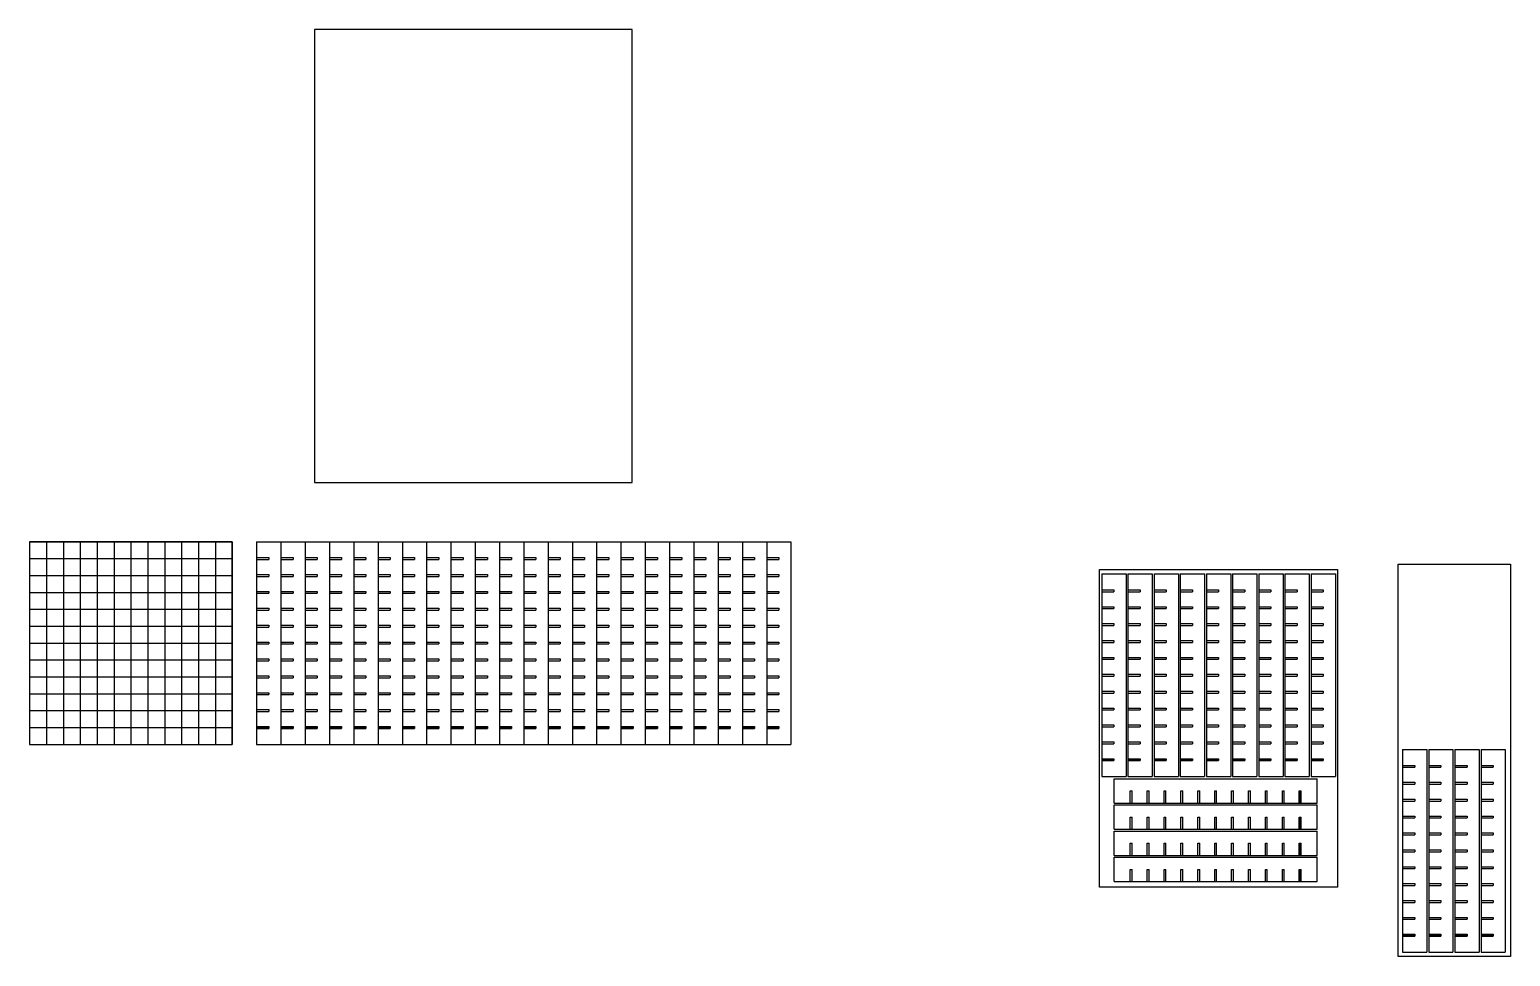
# Model space of a CAD drawing. Header units: inches. Extents: x 3 to 1588, y -224 to 768.
import ezdxf

# ---------------------------------------------------------------- set-up
doc = ezdxf.new("R2010")
doc.units = ezdxf.units.IN
doc.header["$MEASUREMENT"] = 0

# ---------------------------------------------------------------- blocks, each defined once
blk = doc.blocks.new('*U1')
blk.add_line((0, 108.5), (0, -108.5))
blk = doc.blocks.new('*U2')
at = {"color": 0, "linetype": 'ByBlock', "lineweight": -2, "transparency": 16777216}
for p in [(0, 0), (18.0833, 0), (36.1666, 0), (54.2499, 0), (72.3332, 0), (90.4165, 0), (108.4998, 0), (126.5831, 0), (144.6664, 0), (162.7497, 0), (180.833, 0), (198.9163, 0), (216.9996, 0)]:
    blk.add_blockref('*U1', p, dxfattribs=at)
blk = doc.blocks.new('*U4')
blk.add_line((0, 108.5), (0, -108.5))
blk = doc.blocks.new('*U5')
at = {"color": 0, "linetype": 'ByBlock', "lineweight": -2, "transparency": 16777216}
for p in [(0, 0), (18.0833, 0), (36.1666, 0), (54.2499, 0), (72.3332, 0), (90.4165, 0), (108.4998, 0), (126.5831, 0), (144.6664, 0), (162.7497, 0), (180.833, 0), (198.9163, 0), (216.9996, 0)]:
    blk.add_blockref('*U4', p, dxfattribs=at)
blk = doc.blocks.new('*U8')
for p, q in [((-0.65, 0.1), (0.65, 0.1)), ((0.65, 0.1), (0.65, -0.1)), ((-0.65, -0.1), (0.65, -0.1))]:
    blk.add_line(p, q)
blk = doc.blocks.new('*U9')
at = {"color": 0, "linetype": 'ByBlock', "lineweight": -2, "transparency": 16777216}
for p in [(0, 18.0833), (0, 16.27497), (0, 14.46664), (0, 12.65831), (0, 10.84998), (0, 9.04165), (0, 7.23332), (0, 5.42499), (0, 3.61666), (0, 1.80833), (0, 0)]:
    blk.add_blockref('*U8', p, dxfattribs=at)
blk = doc.blocks.new('1')
for p, q in [((0, 21.7), (0, 0)), ((0, 21.7), (2.6, 21.7)), ((2.6, 21.7), (2.6, 0)), ((0, 1.80833), (1.3, 1.80833)), ((0, 0), (2.6, 0))]:
    blk.add_line(p, q)
blk.add_blockref('*U9', (0.65, 1.80833))
blk = doc.blocks.new('*U10')
at = {"xscale": 10, "yscale": 10, "zscale": 10}
blk.add_blockref('1', (-13, -108.5), dxfattribs=at)
blk = doc.blocks.new('*U11')
at = {"color": 0, "linetype": 'ByBlock', "lineweight": -2, "transparency": 16777216}
for p in [(0, 0), (26, 0), (52, 0), (78, 0), (104, 0), (130, 0), (156, 0), (182, 0), (208, 0), (234, 0), (260, 0), (286, 0), (312, 0), (338, 0), (364, 0), (390, 0), (416, 0), (442, 0), (468, 0), (494, 0), (520, 0), (546, 0)]:
    blk.add_blockref('*U10', p, dxfattribs=at)
blk = doc.blocks.new('*U23')
at = {"xscale": 10, "yscale": 10, "zscale": 10}
blk.add_blockref('1', (-13, -108.5), dxfattribs=at)
blk = doc.blocks.new('*U25')
at = {"color": 0, "linetype": 'ByBlock', "lineweight": -2, "transparency": 16777216}
for p in [(0, 0), (28, 0), (56, 0), (84, 0), (112, 0), (140, 0), (168, 0), (196, 0), (224, 0)]:
    blk.add_blockref('*U23', p, dxfattribs=at)
blk = doc.blocks.new('*U32')
at = {"xscale": 10, "yscale": 10, "zscale": 10}
blk.add_blockref('1', (-13, -108.5), dxfattribs=at)
blk = doc.blocks.new('*U34')
at = {"color": 0, "linetype": 'ByBlock', "lineweight": -2, "transparency": 16777216}
for p in [(0, 0), (28, 0), (56, 0), (84, 0)]:
    blk.add_blockref('*U32', p, dxfattribs=at)
blk = doc.blocks.new('*U41')
at = {"xscale": 10, "yscale": 10, "zscale": 10}
blk.add_blockref('1', (-13, -108.5), dxfattribs=at)
blk = doc.blocks.new('*U43')
at = {"color": 0, "linetype": 'ByBlock', "lineweight": -2, "transparency": 16777216}
for p in [(0, 0), (28, 0), (56, 0), (84, 0)]:
    blk.add_blockref('*U41', p, dxfattribs=at)

msp = doc.modelspace()

# ---------------------------------------------------------------- linework, layer by layer
for p, q in [((1467.8, 195.9), (1587.8, 195.9)), ((1467.8, -224.1), (1467.8, 195.9)), ((1587.8, 195.9), (1587.8, -224.1)), ((1147.9, 190), (1402.9, 190)), ((1147.9, -150), (1147.9, 190)), ((1402.9, 190), (1402.9, -150)), ((1402.9, -150), (1147.9, -150)), ((1587.8, -224.1), (1467.8, -224.1))]:
    msp.add_line(p, q)
for points in [[(307.8, 283.2), (647.8, 283.2), (647.8, 768.2), (307.8, 768.2)], [(2.8, 2.9), (219.8, 2.9), (219.8, 219.9), (2.8, 219.9)]]:
    msp.add_lwpolyline(points, close=True)

# ---------------------------------------------------------------- block references
for name, p in [('*U2', (2.8, 111.4)), ('*U11', (258.8, 111.4)), ('*U25', (1163.5, 76.9)), ('*U43', (1485.4, -111))]:
    msp.add_blockref(name, p)
for name, p, rotation in [('*U5', (111.3, 2.9), 89.99999999999999), ('*U34', (1272.4, -131), 90.00000000000001)]:
    msp.add_blockref(name, p, dxfattribs=dict(rotation=rotation))

doc.saveas('drawing.dxf')
